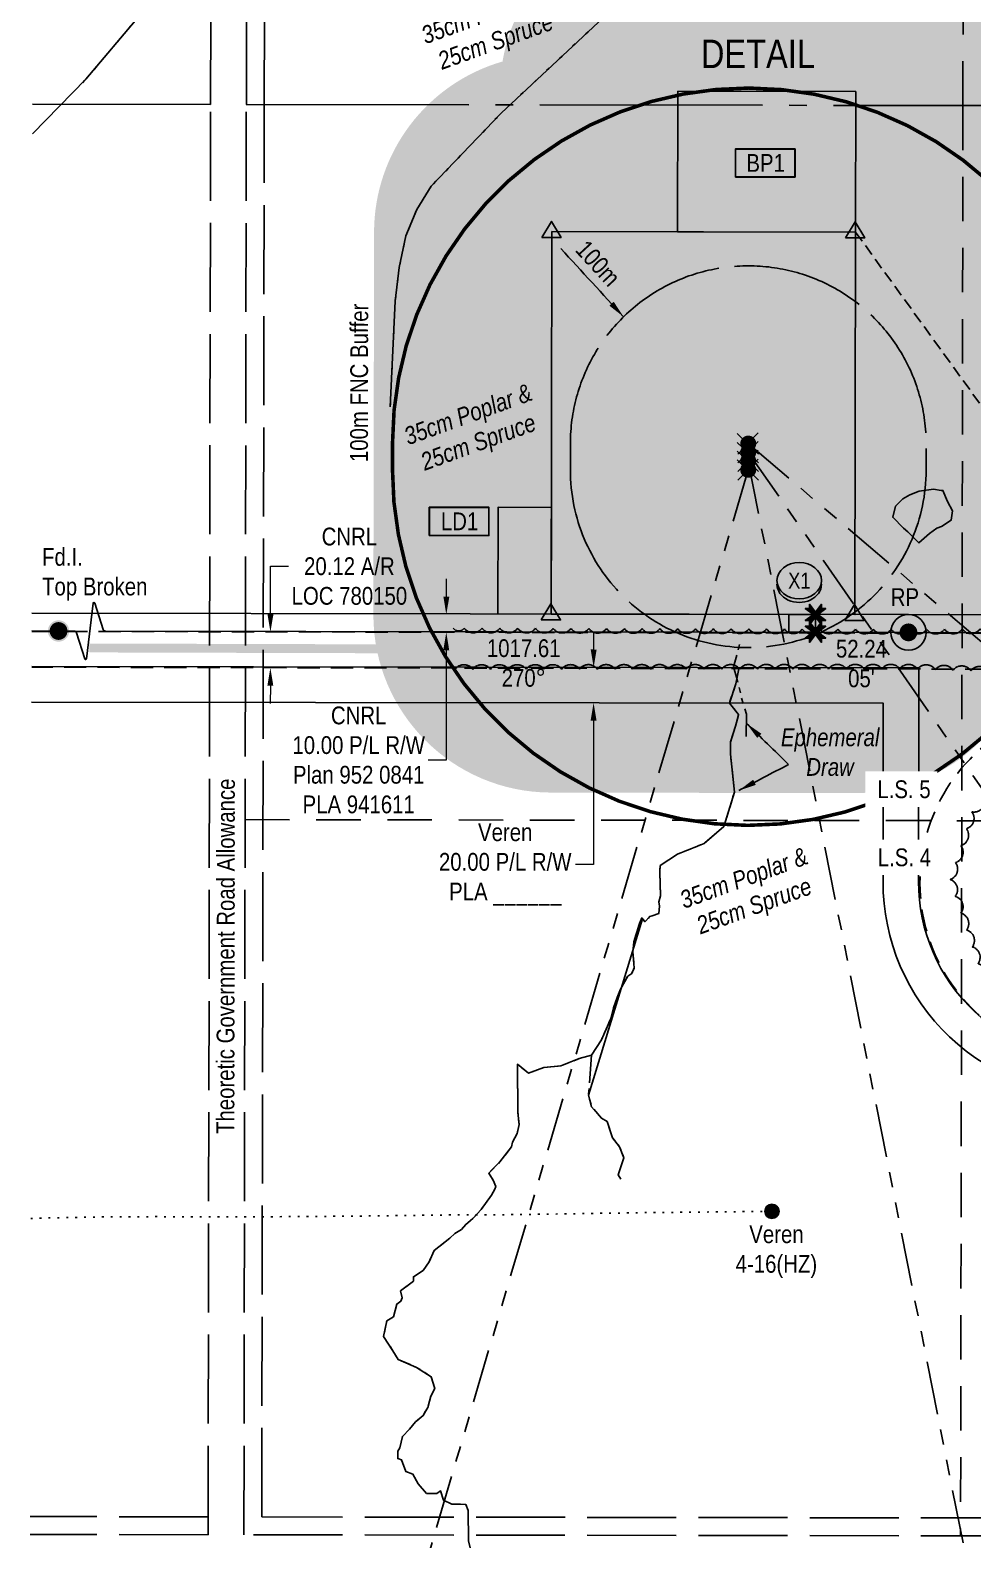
# Model space of a CAD drawing. Extents: x 487952 to 501475, y 6030928 to 6046516.
# Drawn here: x 491699 to 492229, y 6042587 to 6043436 of the extents above; entities that cross this region are included whole.
import ezdxf
from ezdxf.enums import TextEntityAlignment as Align

# ---------------------------------------------------------------- set-up
doc = ezdxf.new("R2010")
doc.units = 0
doc.header["$LTSCALE"] = 5
doc.header["$PDSIZE"] = 0.5
for name, pattern in [('0', [1, 1, 0]), ('foc-ACCESSROAD', [3.75, 2.5, -1.25]), ('foc-BUFFER', [16.75, 15, -1.75]), ('foc-DOT', [1, 0.2, -0.8]), ('foc-DRILLPATH', [14.75, 6, -1.75, 1.75, -1.75, 1.75, -1.75]), ('foc-LSD', [8, 5, -3]), ('foc-QUARTERLINE', [33, 25, -3, 2, -3]), ('foc-TIELINE', [1.875, 1.25, -0.625]), ('foc-TOPO-ephemeral', [6.25, 3.125, -0.625, 0.625, -0.625, 0.625, -0.625]), ('foc-UNSURVEYED', [12.5, 10, -2.5]), ('foc-WHEELTRACKS', [2, 0.4, -1.6])]:
    doc.linetypes.add(name, pattern=pattern)
doc.layers.get('Defpoints').update_dxf_attribs({"color": 9})
for name, color, linetype in [('35', 37, 'Continuous'), ('AS-DRILL', 8, 'foc-DOT'), ('AS-DRILL-T', 8, 'Continuous'), ('AS-ROADS', 254, 'Continuous'), ('AUX-BUFFER', 7, 'foc-BUFFER'), ('C-RW', 13, 'Continuous'), ('C-WS', 13, 'foc-ACCESSROAD'), ('F-AR', 190, 'foc-ACCESSROAD'), ('F-RW', 190, 'Continuous'), ('F-WS-S', 8, 'Continuous'), ('L-BD', 7, 'Continuous'), ('L-DETAIL-T', 3, 'Continuous'), ('L-MON', 1, 'Continuous'), ('L-QSEC', 8, 'foc-QUARTERLINE'), ('L-ROAD-T', 7, 'Continuous'), ('L-SECTION-LSD', 7, 'foc-LSD'), ('L-TIE', 7, 'foc-TIELINE'), ('L-USEC', 7, 'foc-UNSURVEYED'), ('P-BUFFER-H 30m', 51, 'Continuous'), ('P-BUFFER-T', 40, 'Continuous'), ('P-CROSSINGS', 250, 'Continuous'), ('P-PDRILLPATH', 12, 'foc-DRILLPATH'), ('P-PROPOSED', 10, 'Continuous'), ('P-PROPOSED-H', 21, 'Continuous'), ('P-TEMP-BLOCKS', 250, 'Continuous'), ('P-TEMP-H', 41, 'Continuous'), ('P-TEMP_BORROW PIT', 46, 'Continuous'), ('P-TEMP_LOG DECK', 46, 'Continuous'), ('T-BUSH', 110, '0'), ('T-BUSH-T', 110, 'Continuous'), ('T-DRAW', 143, 'foc-TOPO-ephemeral'), ('T-WATER', 160, 'Continuous'), ('T-WATER-P3', 160, 'foc-WHEELTRACKS'), ('T-WATER-T', 170, 'Continuous'), ('WETLAND', 143, 'Continuous')]:
    doc.layers.add(name, color=color, linetype=linetype)
for name, color, linetype, lineweight in [('C-RW-T', 13, 'Continuous', 9), ('F-EZE-T', 190, 'Continuous', 9), ('F-RW-T', 190, 'Continuous', 9)]:
    doc.layers.add(name, color=color, linetype=linetype, lineweight=lineweight)
doc.styles.add('100L', font='ARIALN.TTF', dxfattribs={"height": 11})
doc.styles.add('80', font='ARIALN.TTF', dxfattribs={"height": 10})
doc.styles.add('80CG', font='ARIALN.TTF', dxfattribs={"height": 10})
doc.styles.add('80L', font='ARIALN.TTF', dxfattribs={"height": 40})
doc.styles.add('Crossing', font='ARIALN.TTF', dxfattribs={"height": 10})
doc.styles.add('foc-LtypeFont', font='ARIALN.TTF', dxfattribs={"height": 7.35})
doc.linetypes.add('foc-TOPO-flowdirection-NOLINE', pattern='A,0,[">",foc-LtypeFont,S=0.3,R=0,X=0,Y=-0.945],-20,[">",foc-LtypeFont,S=0.3,R=0,X=0,Y=-0.945],0', length=20)
doc.dimstyles.new('CG2011', dxfattribs={"dimscale": 5, "dimtxt": 9, "dimasz": 2, "dimexe": 0.2, "dimexo": 0.0625, "dimgap": 0.5, "dimtad": 0, "dimtih": 1, "dimtoh": 1, "dimzin": 0, "dimdsep": 46, "dimtxsty": '80CG', "dimcen": 0.1, "dimse1": 1, "dimse2": 1, "dimclrd": 256, "dimclrt": 256, "dimaunit": 1, "dimadec": 4, "dimazin": 0, "dimtfac": 0.06, "dimtofl": 0, "dimtmove": 0, "dimatfit": 1, "dimfxl": 0.2, "dimtolj": 1, "dimtzin": 0, "dimlwd": -1, "dimarcsym": 0})
doc.dimstyles.new('Compass 5 000', dxfattribs={"dimscale": 5, "dimtxt": 9, "dimasz": 2, "dimexe": 0.2, "dimexo": 0.0625, "dimgap": 0.5, "dimtad": 0, "dimtih": 1, "dimtoh": 1, "dimzin": 0, "dimdsep": 46, "dimtxsty": '80CG', "dimcen": 0.1, "dimse1": 1, "dimse2": 1, "dimclrd": 256, "dimclrt": 256, "dimaunit": 1, "dimadec": 4, "dimazin": 0, "dimtfac": 0.06, "dimtofl": 0, "dimtmove": 0, "dimatfit": 1, "dimfxl": 0.2, "dimtolj": 1, "dimtzin": 0, "dimlwd": -1, "dimarcsym": 0})

# ---------------------------------------------------------------- blocks, each defined once
blk = doc.blocks.new('*D430')
at = {"layer": 'Defpoints', "color": 0, "transparency": 16777216}
for p in [(492146.58, 6043096.91), (491834.32, 6043077.32), (492146.55, 6043076.76)]:
    blk.add_point(p, dxfattribs=at)
at = {"layer": 'F-EZE-T', "transparency": 16777216}
for p, q in [((491834.38, 6043107.47), (491834.42, 6043134.43)), ((491834.42, 6043134.43), (491844.42, 6043134.43)), ((491834.3, 6043067.32), (491834.28, 6043057.32))]:
    blk.add_line(p, q, dxfattribs=at)
for points in [[(491832.71, 6043107.48), (491836.04, 6043107.47), (491834.36, 6043097.47)], [(491832.64, 6043067.33), (491835.97, 6043067.32), (491834.32, 6043077.32)]]:
    blk.add_solid(points, dxfattribs=at)
at = {"layer": 'F-EZE-T', "transparency": 16777216, "insert": (491878.72, 6043134.43), "char_height": 10, "attachment_point": 5, "style": '80CG'}
blk.add_mtext('\\A1;CNRL\\P20.12 A/R\\PLOC 780150', dxfattribs=at)
blk = doc.blocks.new('*D435')
at = {"layer": 'Defpoints', "color": 0, "transparency": 16777216}
for p in [(492029.76, 6043107.2), (491933.17, 6043097.29), (492029.74, 6043097.11)]:
    blk.add_point(p, dxfattribs=at)
at = {"layer": 'F-RW-T', "transparency": 16777216}
for p, q in [((491933.2, 6043117.37), (491933.22, 6043127.37)), ((491933.15, 6043087.29), (491933.04, 6043025.52)), ((491933.04, 6043025.52), (491923.04, 6043025.52))]:
    blk.add_line(p, q, dxfattribs=at)
for points in [[(491931.53, 6043117.37), (491934.87, 6043117.36), (491933.18, 6043107.37)], [(491931.48, 6043087.29), (491934.81, 6043087.28), (491933.17, 6043097.29)]]:
    blk.add_solid(points, dxfattribs=at)
at = {"layer": 'F-RW-T', "transparency": 16777216, "insert": (491883.95, 6043025.52), "char_height": 10, "attachment_point": 5, "style": '80CG'}
blk.add_mtext('\\A1;CNRL\\P10.00 P/L R/W\\PPlan 952 0841\\PPLA 941611', dxfattribs=at)
blk = doc.blocks.new('TRIA')
blk.add_hatch(color=255).paths.add_polyline_path([(-0.04, 1.52), (-1.47, -0.87), (1.39, -0.87)])
blk = doc.blocks.new('TRIAA')
blk.add_blockref('TRIA', (0, 0))
blk = doc.blocks.new('TRIB')
at = {"color": 1}
blk.add_lwpolyline([(-1.12, -0.67), (-0.04, 1.13), (1.04, -0.67)], close=True, dxfattribs=at)
blk = doc.blocks.new('TRIBB')
blk.add_blockref('TRIB', (0, 0))
blk = doc.blocks.new('TRICC')
for name in ['TRIAA', 'TRIBB']:
    blk.add_blockref(name, (0, 0))
blk = doc.blocks.new('plspike')
blk.add_blockref('TRICC', (0, 0))
blk = doc.blocks.new('TEMP')
h = blk.add_hatch(color=255)
h.dxf.hatch_style = 1
h.paths.add_polyline_path([(0, 0.25), (-0.67, 1.15), (-0.67, 0.67), (-1.15, 0.67), (-0.25, 0), (-1.15, -0.67), (-0.67, -0.67), (-0.67, -1.15), (0, -0.25), (0.67, -1.15), (0.67, -0.67), (1.15, -0.67), (0.25, 0), (1.15, 0.67), (0.67, 0.67), (0.67, 1.15)])
h.paths.add_polyline_path([(0.57, 0.85), (0.57, 0.57), (0.85, 0.57), (0.08, 0), (0.85, -0.57), (0.57, -0.57), (0.57, -0.85), (0, -0.08), (-0.57, -0.85), (-0.57, -0.57), (-0.85, -0.57), (-0.08, 0), (-0.85, 0.57), (-0.57, 0.57), (-0.57, 0.85), (0, 0.08)], flags=16)
h = blk.add_hatch(color=1)
h.dxf.hatch_style = 1
h.paths.add_polyline_path([(0, 0.08), (-0.57, 0.85), (-0.57, 0.57), (-0.85, 0.57), (-0.08, 0), (-0.85, -0.57), (-0.57, -0.57), (-0.57, -0.85), (0, -0.08), (0.57, -0.85), (0.57, -0.57), (0.85, -0.57), (0.08, 0), (0.85, 0.57), (0.57, 0.57), (0.57, 0.85)])
at = {"color": 1}
for p, q in [((-0.08, 0), (0.08, 0)), ((0, 0.08), (0, -0.08))]:
    blk.add_line(p, q, dxfattribs=at)
at = {"color": 255, "flags": 128}
blk.add_lwpolyline([(-0.25, 0), (-1.15, 0.67), (-0.67, 0.67), (-0.67, 1.15), (0, 0.25), (0.67, 1.15), (0.67, 0.67), (1.15, 0.67), (0.25, 0), (1.15, -0.67), (0.67, -0.67), (0.67, -1.15), (0, -0.25), (-0.67, -1.15), (-0.67, -0.67), (-1.15, -0.67)], close=True, dxfattribs=at)
at = {"color": 1, "flags": 128}
blk.add_lwpolyline([(-0.08, 0), (-0.85, 0.57), (-0.57, 0.57), (-0.57, 0.85), (0, 0.08), (0.57, 0.85), (0.57, 0.57), (0.85, 0.57), (0.08, 0), (0.85, -0.57), (0.57, -0.57), (0.57, -0.85), (0, -0.08), (-0.57, -0.85), (-0.57, -0.57), (-0.85, -0.57)], close=True, dxfattribs=at)
blk = doc.blocks.new('WC')
at = {"layer": 'L-MON'}
h = blk.add_hatch(color=255, dxfattribs=at)
h.dxf.hatch_style = 1
edge = h.paths.add_edge_path()
edge.add_arc((0, 0), 0.9, 0, 360)
at = {"layer": 'L-MON', "color": 240, "flags": 128}
for points in [[(-0.62, 0.5), (-1.23, 1.12)], [(0.52, 0.61), (1.13, 1.21)], [(-1.18, -1.18), (-0.56, -0.57)], [(1.16, -1.18), (0.56, -0.57)]]:
    blk.add_lwpolyline(points, dxfattribs=at)
at = {"layer": 'L-MON', "color": 240}
for radius in [0.8, 0.373]:
    blk.add_circle((0, 0), radius, dxfattribs=at)
blk = doc.blocks.new('*D464')
at = {"layer": 'C-RW-T', "transparency": 16777216}
for p, q in [((492015.99, 6043087.67), (492016, 6043097.67)), ((492015.93, 6043047.68), (492015.82, 6042966.84)), ((492015.82, 6042966.84), (492005.82, 6042966.84))]:
    blk.add_line(p, q, dxfattribs=at)
for points in [[(492014.32, 6043087.67), (492017.65, 6043087.66), (492015.97, 6043077.67)], [(492014.26, 6043047.68), (492017.6, 6043047.67), (492015.94, 6043057.68)]]:
    blk.add_solid(points, dxfattribs=at)
at = {"layer": 'Defpoints', "color": 0, "transparency": 16777216}
for p in [(492008.39, 6043077.68), (492008.36, 6043057.69), (492015.94, 6043057.68)]:
    blk.add_point(p, dxfattribs=at)
at = {"layer": 'C-RW-T', "transparency": 16777216, "insert": (491966.28, 6042966.84), "char_height": 10, "attachment_point": 5, "style": '80CG'}
blk.add_mtext('\\A1;Veren\\P20.00 P/L R/W\\PPLA ______', dxfattribs=at)
blk = doc.blocks.new('*U542')
at = {"layer": '35', "color": 3}
blk.add_circle((0, 0), 10, dxfattribs=at)
at = {"layer": '35', "color": 3, "style": '80'}
blk.add_attdef('RP_001', (-9.95, 14.84), '', height=10, dxfattribs=at)
blk = doc.blocks.new('Temporary Area')
h = blk.add_hatch(color=191)
h.dxf.hatch_style = 1
h.paths.add_polyline_path([(-16.83, -7.79), (16.33, -7.79), (16.33, 7.7), (-16.83, 7.7)])
at = {"color": 250}
for points in [[(-17.03, -7.99), (16.53, -7.99), (16.53, 7.9), (-17.03, 7.9)], [(-16.93, -7.89), (16.43, -7.89), (16.43, 7.8), (-16.93, 7.8)]]:
    blk.add_lwpolyline(points, close=True, dxfattribs=at)
at = {"color": 250, "style": '80L'}
blk.add_attdef('TEMPORARY', text='', height=10, dxfattribs=at).set_placement((0, 0), align=Align.MIDDLE_CENTER)
blk = doc.blocks.new('xing2')
h = blk.add_hatch(color=50)
h.dxf.hatch_style = 1
edge = h.paths.add_edge_path()
edge.add_ellipse((0, 0), major_axis=(-12.5, 0), ratio=0.816297, start_angle=0, end_angle=360)
h = blk.add_hatch(color=250)
h.dxf.hatch_style = 1
edge = h.paths.add_edge_path()
edge.add_ellipse((0, -2.05), major_axis=(-12.5, 0), ratio=0.816297, start_angle=0, end_angle=180)
edge.add_line((12.5, -2.05), (12.5, 0))
edge.add_ellipse((0, 0), major_axis=(-12.5, 0), ratio=0.816297, start_angle=0, end_angle=180, ccw=False)
edge.add_line((-12.5, 0), (-12.5, -2.05))
at = {"color": 250}
blk.add_ellipse((0, 0), major_axis=(-12.5, 0), ratio=0.816297, dxfattribs=at)
blk.add_ellipse((0, -2.05), major_axis=(-12.5, 0), ratio=0.816297, start_param=0, end_param=3.141593, dxfattribs=at)
at = {"color": 250, "style": 'Crossing'}
blk.add_attdef('CROSSING', text='', height=9, dxfattribs=at).set_placement((0.09, 0.02), align=Align.MIDDLE_CENTER)
at = {"color": 250, "style": 'Crossing', "flags": 1}
for tag, p in [('OWNER', (0.09, -12.49)), ('DESCRIPTION', (0.09, -25.77)), ('LOCATION', (0.09, -39.3)), ('DWG_REF', (0.09, -52.84))]:
    blk.add_attdef(tag, text='', height=9, dxfattribs=at).set_placement(p, align=Align.MIDDLE_CENTER)
blk = doc.blocks.new('fdia')
at = {"color": 255, "const_width": 1}
blk.add_lwpolyline([(-0.5, 0, 1), (0.5, 0, 1)], format="xyb", close=True, dxfattribs=at)
blk = doc.blocks.new('Fdiaa')
blk.add_blockref('fdia', (0, 0))
blk = doc.blocks.new('fdib')
at = {"color": 1, "const_width": 1.6}
blk.add_lwpolyline([(-0.4, 0, 1), (0.4, 0, 1)], format="xyb", close=True, dxfattribs=at)
at = {"color": 1}
blk.add_circle((0, 0), 0.8, dxfattribs=at)
blk = doc.blocks.new('Fdibb')
blk.add_blockref('fdib', (0, 0))
blk = doc.blocks.new('fdicc')
for name in ['Fdibb', 'Fdiaa']:
    blk.add_blockref(name, (0, 0))
blk = doc.blocks.new('FDI')
blk.add_blockref('fdicc', (0, 0))
blk = doc.blocks.new('linebrk')
blk.add_lwpolyline([(0, 0.00175, -0.346152), (-0.00019, 0.0015), (-0.00314, 0.00055, 0.772575), (-0.00312, 0.00036), (0.00312, -0.00036, -0.772575), (0.00314, -0.00055), (0.00019, -0.0015, 0.346152), (0, -0.00175)], format="xyb")

msp = doc.modelspace()

# ---------------------------------------------------------------- hatches: boundary and pattern name
at = {"layer": 'F-WS-S'}
h = msp.add_hatch(color=256, dxfattribs=at)
h.dxf.hatch_style = 1
edge = h.paths.add_edge_path()
edge.add_arc((492116.147, 6042771.78), 4, 0, 360)
at = {"layer": 'P-BUFFER-H 30m'}
h = msp.add_hatch(color=256, dxfattribs=at)
h.dxf.hatch_style = 1
edge = h.paths.add_edge_path()
edge.add_arc((491992.533, 6043322.243), 99.948, 106.139027, 179.897668)
edge.add_line((491892.585, 6043322.422), (491892.201, 6043107.355))
edge.add_arc((491992.149, 6043107.176), 99.948, 179.897668, 269.897668)
edge.add_line((491991.97, 6043007.228), (492162.577, 6043006.924))
edge.add_arc((492162.755, 6043106.872), 99.948, 269.897668, 359.897668)
edge.add_line((492262.703, 6043106.693), (492263.087, 6043321.76))
edge.add_arc((492163.139, 6043321.939), 99.948, 359.897668, 361.396763)
edge.add_line((492263.058, 6043324.375), (492263.183, 6043401.188))
edge.add_arc((492163.235, 6043401.351), 99.948, 359.906672, 449.906672)
edge.add_line((492163.398, 6043501.299), (492063.45, 6043501.462))
edge.add_arc((492063.287, 6043401.514), 99.948, 89.906672, 170.359065)
at = {"layer": 'P-PROPOSED-H'}
h = msp.add_hatch(color=256, dxfattribs=at)
h.dxf.hatch_style = 1
h.paths.add_polyline_path([(492163.106, 6043322.392), (491992.495, 6043322.67), (491992.145, 6043107.602), (492162.756, 6043107.324)])
h = msp.add_hatch(color=256, dxfattribs=at)
h.dxf.hatch_style = 1
h.paths.add_polyline_path([(492140.657, 6043107.36), (492125.665, 6043107.385), (492125.649, 6043097.407), (492140.641, 6043097.388)])
at = {"layer": 'P-TEMP-H'}
h = msp.add_hatch(color=256, dxfattribs=at)
h.dxf.hatch_style = 1
h.paths.add_polyline_path([(492163.235, 6043401.351), (492063.287, 6043401.514), (492063.158, 6043322.555), (492163.106, 6043322.392)])
h = msp.add_hatch(color=256, dxfattribs=at)
h.dxf.hatch_style = 1
h.paths.add_polyline_path([(491992.242, 6043167.571), (491962.258, 6043167.62), (491962.16, 6043107.651), (491992.145, 6043107.602)])

# ---------------------------------------------------------------- linework, layer by layer
at = {"layer": 'AS-DRILL', "flags": 128}
msp.add_lwpolyline([(491699.684, 6042767.829), (491716.806, 6042768.214), (491744.317, 6042768.709), (491771.688, 6042768.804), (491799.247, 6042768.638), (491826.808, 6042768.693), (491881.869, 6042769.092), (491909.39, 6042769.467), (491936.921, 6042769.751), (491964.441, 6042769.876), (491992.052, 6042770.24), (492047.205, 6042771.089), (492074.145, 6042771.355), (492116.147, 6042771.78)], dxfattribs=at)
at = {"layer": 'AS-ROADS', "const_width": 4.997, "flags": 128}
for points in [[(491732.628, 6043088.523), (492222.552, 6043087.144)], [(492222.552, 6043087.144), (492257.991, 6043086.767)]]:
    msp.add_lwpolyline(points, dxfattribs=at)
at = {"layer": 'AUX-BUFFER', "color": 251, "linetype": 'foc-BUFFER', "const_width": 1.999, "flags": 128}
msp.add_lwpolyline([(492302.716, 6043188.354), (492302.74, 6043203.106, 0.4142136), (492103.169, 6043403.328, 0.4142136), (491902.948, 6043203.758), (491902.924, 6043189.005, 0.4142136), (492102.494, 6042988.784, 0.4142136)], format="xyb", close=True, dxfattribs=at)
at = {"layer": 'AUX-BUFFER', "color": 251, "linetype": 'foc-BUFFER', "flags": 128}
msp.add_lwpolyline([(492002.872, 6043188.842, 1), (492202.768, 6043188.517), (492202.792, 6043203.269, 1), (492002.896, 6043203.595)], format="xyb", close=True, dxfattribs=at)
at = {"layer": 'C-RW', "flags": 128}
msp.add_lwpolyline([(491700.216, 6043078.111), (492198.715, 6043077.408), (492198.546, 6042957.15, 0.4329021), (492304.542, 6042857.103), (492478.582, 6042856.827), (492478.81, 6042975.454), (492448.899, 6042975.437), (492448.888, 6042995.427), (492498.839, 6042995.455), (492498.532, 6042836.805), (492305.104, 6042837.113, -0.4312586), (492178.556, 6042957.192), (492178.698, 6043057.447), (491700.181, 6043058.122)], format="xyb", dxfattribs=at)
at = {"layer": 'C-WS', "flags": 128}
msp.add_lwpolyline([(492301.161, 6042856.571), (492297.641, 6042856.567), (492294.123, 6042856.687), (492290.612, 6042856.931), (492287.111, 6042857.298), (492283.626, 6042857.789), (492280.16, 6042858.402), (492276.717, 6042859.136), (492273.303, 6042859.991), (492269.921, 6042860.966), (492266.575, 6042862.059), (492263.27, 6042863.269), (492260.009, 6042864.595), (492256.797, 6042866.035), (492253.638, 6042867.586), (492250.536, 6042869.248), (492247.494, 6042871.019), (492244.515, 6042872.895), (492241.605, 6042874.874), (492238.766, 6042876.956), (492236.002, 6042879.135), (492233.317, 6042881.411), (492230.714, 6042883.779), (492228.195, 6042886.238), (492225.764, 6042888.784), (492223.425, 6042891.413), (492221.18, 6042894.124), (492219.031, 6042896.912), (492216.982, 6042899.774), (492215.035, 6042902.706), (492213.192, 6042905.705), (492211.456, 6042908.766), (492209.828, 6042911.888), (492208.312, 6042915.063), (492206.908, 6042918.291), (492205.619, 6042921.567), (492204.446, 6042924.885), (492203.39, 6042928.243), (492202.453, 6042931.636), (492201.636, 6042935.059), (492200.94, 6042938.51), (492200.366, 6042941.983), (492199.915, 6042945.473), (492199.586, 6042948.978), (492199.381, 6042952.491), (492199.301, 6042956.011), (492199.343, 6042959.53), (492199.51, 6042963.045), (492199.8, 6042966.553), (492200.214, 6042970.049), (492200.75, 6042973.528), (492201.409, 6042976.985), (492202.188, 6042980.417), (492203.088, 6042983.82), (492204.107, 6042987.189), (492205.245, 6042990.52), (492206.498, 6042993.809), (492207.867, 6042997.052), (492209.349, 6043000.245), (492210.942, 6043003.383), (492212.645, 6043006.464), (492214.455, 6043009.482), (492216.37, 6043012.436), (492218.388, 6043015.319), (492220.506, 6043018.13), (492222.722, 6043020.865), (492225.033, 6043023.52), (492227.436, 6043026.092), (492229.927, 6043028.578), (492232.505, 6043030.975), (492235.165, 6043033.28), (492237.906, 6043035.489), (492240.722, 6043037.6), (492243.61, 6043039.612), (492246.568, 6043041.52), (492249.591, 6043043.323), (492252.675, 6043045.019), (492255.817, 6043046.605), (492259.013, 6043048.079), (492262.259, 6043049.44), (492265.551, 6043050.686), (492268.885, 6043051.816), (492272.256, 6043052.827), (492279.095, 6043054.491), (492279.092, 6043076.543), (492326.209, 6043076.496), (492449.09, 6043076.418), (492479.048, 6043076.401), (492479.035, 6043066.415), (492479.019, 6043058.277), (492479.005, 6043048.082), (492478.988, 6043032.991), (492478.961, 6043012.988), (492478.93, 6042992.993), (492478.72, 6042856.515), (492304.678, 6042856.698), (492301.161, 6042856.571)], close=True, dxfattribs=at)
at = {"layer": 'F-AR', "flags": 128}
msp.add_lwpolyline([(491700.25, 6043097.855), (492326.215, 6043096.589), (492487.226, 6043096.297), (492507.021, 6043096.261), (492517.02, 6043096.244), (492524.742, 6043096.477), (492614.788, 6043096.359), (492624.803, 6043096.347), (492625.893, 6043096.342), (492639.578, 6043096.28), (492663.494, 6043096.234), (492678.536, 6043096.289), (492699.909, 6043096.244), (492699.5, 6043091.662), (492698.132, 6043075.735), (492678.517, 6043075.752), (492663.466, 6043075.741), (492638.178, 6043075.712), (492625.82, 6043075.749), (492623.332, 6043075.768), (492613.238, 6043075.804), (492543.239, 6043076.066), (492532.721, 6043076.105), (492516.676, 6043076.174), (492515.447, 6043076.173), (492505.633, 6043076.183), (492485.436, 6043076.201), (492478.988, 6043076.204), (492449.03, 6043076.247), (492326.174, 6043076.479), (492279.092, 6043076.543), (491700.215, 6043077.73)], dxfattribs=at)
at = {"layer": 'F-RW'}
msp.add_line((492192.854, 6043097.297), (492192.854, 6043097.28), dxfattribs=at)
at = {"layer": 'F-RW', "flags": 128}
for points in [[(492326.248, 6043107.058), (492192.872, 6043107.292), (491700.267, 6043108.086)], [(491724.117, 6043098.053), (491700.25, 6043098.092)], [(492326.23, 6043097.063), (492192.854, 6043097.297), (491741.578, 6043098.025)]]:
    msp.add_lwpolyline(points, dxfattribs=at)
at = {"layer": 'F-WS-S'}
msp.add_circle((492116.147, 6042771.78), 4, dxfattribs=at)
at = {"layer": 'L-QSEC', "flags": 128}
for points in [[(491800.706, 6043394.09), (491700.758, 6043394.231)], [(491820.812, 6043394.061), (492626.096, 6043392.898)]]:
    msp.add_lwpolyline(points, dxfattribs=at)
at = {"layer": 'L-SECTION-LSD', "flags": 128}
for points in [[(492223.454, 6043393.479), (492224.762, 6044197.587)], [(492223.454, 6043393.479), (492222.148, 6042589.376)], [(491820.123, 6042992.005), (492625.48, 6042990.848)]]:
    msp.add_lwpolyline(points, dxfattribs=at)
at = {"layer": 'L-TIE', "flags": 128}
msp.add_lwpolyline([(492326.23, 6043097.063), (492163.106, 6043322.392)], dxfattribs=at)
at = {"layer": 'L-USEC', "flags": 128}
for points in [[(491800.706, 6043394.09), (491802.086, 6044198.202)], [(491820.815, 6043394.056), (491822.196, 6044198.167)], [(491830.865, 6043394.038), (491832.245, 6044198.157)], [(491799.328, 6042589.984), (491800.706, 6043394.09)], [(491819.434, 6042589.955), (491820.812, 6043394.056)], [(491829.505, 6042599.994), (491830.865, 6043394.039)], [(491799.336, 6042600.037), (491699.396, 6042600.177)], [(491799.345, 6042600.037), (491799.337, 6042600.037)], [(492624.877, 6042598.851), (491829.505, 6042599.994)], [(491799.322, 6042589.984), (491699.379, 6042590.124)], [(491799.328, 6042589.984), (491799.323, 6042589.984)], [(492624.862, 6042588.797), (491819.434, 6042589.955)]]:
    msp.add_lwpolyline(points, dxfattribs=at)
at = {"layer": 'P-PDRILLPATH', "flags": 128}
for points in [[(492102.844, 6043203.432), (493073.246, 6042377.625)], [(492102.836, 6043198.515), (492644.24, 6042419.616)], [(492102.82, 6043188.68), (491864.237, 6042378.622)], [(492102.828, 6043193.597), (492257.237, 6042415.616)]]:
    msp.add_lwpolyline(points, dxfattribs=at)
at = {"layer": 'P-PROPOSED', "flags": 128}
for points in [[(492163.106, 6043322.392), (491992.495, 6043322.67), (491992.145, 6043107.602), (492162.756, 6043107.324)], [(492140.657, 6043107.36), (492125.665, 6043107.385), (492125.649, 6043097.407), (492140.641, 6043097.388)]]:
    msp.add_lwpolyline(points, close=True, dxfattribs=at)
at = {"layer": 'P-TEMP_BORROW PIT', "flags": 128}
msp.add_lwpolyline([(492163.235, 6043401.351), (492063.287, 6043401.514), (492063.158, 6043322.555), (492163.106, 6043322.392)], close=True, dxfattribs=at)
at = {"layer": 'P-TEMP_LOG DECK', "flags": 128}
msp.add_lwpolyline([(491992.242, 6043167.571), (491962.258, 6043167.62), (491962.16, 6043107.651), (491992.145, 6043107.602)], close=True, dxfattribs=at)
at = {"layer": 'T-BUSH', "flags": 128}
for points in [[(492415.429, 6043358.744, -0.5205671), (492422.225, 6043351.416, -0.5205671), (492429.022, 6043344.088, -0.5205671), (492435.818, 6043336.759, -0.5205671), (492442.615, 6043329.431, -0.5205671), (492449.412, 6043322.103, -0.5205671), (492446.891, 6043314.459, -0.5205671), (492440.607, 6043306.687, -0.5205671), (492436.774, 6043299.364, -0.5205671), (492445.405, 6043294.325, -0.5205671), (492454.037, 6043289.286, -0.5205671), (492462.187, 6043283.597, -0.5205671), (492469.532, 6043276.818, -0.5205671), (492476.877, 6043270.039, -0.5205671), (492484.222, 6043263.26, -0.5205671), (492482.097, 6043253.855, -0.5205671), (492479.294, 6043244.261, -0.5205671), (492476.491, 6043234.667, -0.5205671), (492473.689, 6043225.074, -0.5205671), (492470.886, 6043215.48, -0.5205671), (492472.613, 6043206.113, -0.5205671), (492476.359, 6043196.846, -0.5205671), (492480.104, 6043187.58, -0.5205671), (492483.85, 6043178.313, -0.5205671), (492482.308, 6043168.985, -0.5205671), (492478.78, 6043159.634, -0.5205671), (492475.251, 6043150.283, -0.5205671), (492471.723, 6043140.931, -0.5205671), (492468.194, 6043131.58, -0.5205671), (492463.061, 6043124.553, -0.5205671), (492453.066, 6043124.565, -0.5205671), (492443.071, 6043124.577, -0.5205671), (492433.076, 6043124.589, -0.5205671), (492423.082, 6043124.601, -0.5205671), (492413.087, 6043124.613, -0.5205671), (492403.092, 6043124.625, -0.5205671), (492393.097, 6043124.637, -0.5205671), (492383.102, 6043124.649, -0.5205671), (492373.108, 6043124.661, -0.5205671), (492363.113, 6043124.673, -0.5205671), (492353.118, 6043124.685, -0.5205671), (492343.123, 6043124.697, -0.5205671), (492333.128, 6043124.709, -0.5205671), (492323.134, 6043124.721, -0.5205671), (492313.139, 6043124.733, -0.5205671), (492303.144, 6043124.745, -0.5205671), (492293.665, 6043127.868, -0.5205671), (492284.201, 6043131.081, -0.5205671), (492274.737, 6043134.295, -0.5205671), (492268.459, 6043128.418, -0.5205671), (492266.259, 6043119.708, -0.5205671), (492270.028, 6043110.451, -0.5205671), (492271.977, 6043101.089, -0.5205671), (492263.09, 6043099.552, -0.5205671), (492253.095, 6043099.458, -0.5205671), (492243.101, 6043099.363, -0.5205671), (492233.106, 6043099.269, -0.5205671), (492223.112, 6043099.175, -0.5205671), (492213.118, 6043099.08, -0.5205671), (492203.123, 6043098.992, -0.5205671), (492193.129, 6043099.019, -0.5205671), (492183.134, 6043099.046, -0.5205671), (492173.139, 6043099.073, -0.5205671), (492163.144, 6043099.1, -0.5205671), (492153.149, 6043099.127, -0.5205671), (492143.155, 6043099.155, -0.5205671), (492133.16, 6043099.182, -0.5205671), (492123.165, 6043099.209, -0.5205671), (492113.17, 6043099.236, -0.5205671), (492103.176, 6043099.263, -0.5205671), (492093.181, 6043099.29, -0.5205671), (492083.186, 6043099.317, -0.5205671), (492073.191, 6043099.345, -0.5205671), (492063.196, 6043099.372, -0.5205671), (492053.202, 6043099.399, -0.5205671), (492043.207, 6043099.426, -0.5205671), (492033.212, 6043099.453, -0.5205671), (492023.217, 6043099.48, -0.5205671), (492013.223, 6043099.507, -0.5205671), (492003.228, 6043099.535, -0.5205671), (491993.233, 6043099.562, -0.5205671), (491983.238, 6043099.589, -0.5205671), (491973.244, 6043099.616, -0.5205671), (491963.249, 6043099.643, -0.5205671), (491953.254, 6043099.67, -0.5205671), (491943.259, 6043099.697, -0.5205671), (491937.067, 6043099.714, -0.5205671)], [(491938.055, 6043076.49, -0.5205671), (491948.05, 6043076.499, -0.5205671), (491958.044, 6043076.507, -0.5205671), (491968.039, 6043076.516, -0.5205671), (491978.034, 6043076.524, -0.5205671), (491988.029, 6043076.533, -0.5205671), (491998.024, 6043076.541, -0.5205671), (492008.018, 6043076.55, -0.5205671), (492018.013, 6043076.558, -0.5205671), (492028.008, 6043076.567, -0.5205671), (492038.003, 6043076.575, -0.5205671), (492047.998, 6043076.584, -0.5205671), (492057.992, 6043076.592, -0.5205671), (492067.987, 6043076.601, -0.5205671), (492077.982, 6043076.609, -0.5205671), (492087.977, 6043076.618, -0.5205671), (492097.972, 6043076.626, -0.5205671), (492107.966, 6043076.635, -0.5205671), (492117.961, 6043076.643, -0.5205671), (492127.956, 6043076.652, -0.5205671), (492137.951, 6043076.66, -0.5205671), (492147.946, 6043076.669, -0.5205671), (492157.941, 6043076.677, -0.5205671), (492167.935, 6043076.686, -0.5205671), (492177.93, 6043076.694, -0.5205671), (492187.925, 6043076.703, -0.5205671), (492197.919, 6043076.637, -0.5205671), (492207.908, 6043076.319, -0.5205671), (492217.898, 6043076, -0.5205671), (492227.888, 6043075.682, -0.5205671), (492237.878, 6043075.363, -0.5205671), (492247.867, 6043075.045, -0.5205671), (492257.857, 6043074.726, -0.5205671), (492267.847, 6043074.408, -0.5205671), (492276.147, 6043072.557, -0.5205671), (492275.491, 6043062.584, -0.5205671), (492274.834, 6043052.611, -0.5205671), (492274.178, 6043042.638, -0.5205671), (492273.522, 6043032.664, -0.5205671), (492268.812, 6043025.038, -0.5205671), (492260.489, 6043019.505, -0.5205671), (492252.166, 6043013.971, -0.5205671), (492243.843, 6043008.437, -0.5205671), (492235.52, 6043002.903, -0.5205671), (492228.47, 6042996.406, -0.5205671), (492225.402, 6042986.893, -0.5205671), (492222.335, 6042977.381, -0.5205671), (492219.268, 6042967.868, -0.5205671), (492216.2, 6042958.356, -0.5205671), (492219.156, 6042948.883, -0.5205671), (492222.35, 6042939.413, -0.5205671), (492225.544, 6042929.942, -0.5205671), (492228.737, 6042920.471, -0.5205671), (492231.931, 6042911, -0.5205671), (492235.627, 6042900.041, -0.5205671)]]:
    msp.add_lwpolyline(points, format="xyb", dxfattribs=at)
at = {"layer": 'T-DRAW', "flags": 128}
for points in [[(492101.593, 6043038.815), (492101.918, 6043051.399), (492099.101, 6043060.259), (492096.673, 6043070.869), (492094.56, 6043077.836), (492098.238, 6043091.383)], [(491905.937, 6042636.986), (491907.014, 6042638.765), (491908.501, 6042645.249), (491912.489, 6042649.383), (491915.925, 6042653.49), (491920.254, 6042657.073), (491922.969, 6042661.937), (491924.477, 6042667.912), (491926.654, 6042672.259), (491924.583, 6042678.778), (491916.424, 6042684.076), (491906.196, 6042688.412), (491903.184, 6042693.318), (491897.945, 6042701.372), (491899.672, 6042710.141), (491903.484, 6042712.526), (491905.346, 6042719.667), (491907.659, 6042721.267), (491908.303, 6042723.15), (491907.491, 6042727.003), (491914.725, 6042732.539), (491914.73, 6042735.011), (491920.155, 6042738.485), (491923.564, 6042743.361), (491926.342, 6042749.792), (491935.211, 6042756.673), (491937.96, 6042759.238), (491941.805, 6042761.642), (491944.088, 6042764.417), (491948.134, 6042767.684), (491952.77, 6042772.777), (491958.571, 6042780.825), (491960.438, 6042784.333), (491960.934, 6042785.806), (491959.498, 6042789.376), (491956.982, 6042793.2), (491963.28, 6042799.624), (491969.804, 6042807.997), (491970.459, 6042810.658), (491973.006, 6042815.592), (491974.094, 6042820.599), (491973.374, 6042827.432), (491973.172, 6042854.456), (491979.303, 6042849.428), (491987.928, 6042852.649), (491997.508, 6042853.509), (492007.842, 6042857.636), (492014.826, 6042859.634), (492020.357, 6042868.237), (492025.601, 6042880.231), (492027.109, 6042886.198), (492029.202, 6042892.07), (492031.076, 6042896.674), (492035.14, 6042903.979), (492037.388, 6042905.546), (492038.782, 6042908.608), (492037.99, 6042917.619), (492038.471, 6042923.27), (492041.765, 6042933.626), (492043.013, 6042936.753), (492044.794, 6042934.623), (492047.613, 6042937.467), (492048.922, 6042937.997), (492052.579, 6042939.235), (492053.031, 6042943.273), (492052.596, 6042945.853), (492053.54, 6042949.129), (492053.319, 6042955.77), (492053.184, 6042962.574), (492053.294, 6042966.202), (492063.013, 6042972.623), (492078.156, 6042978.664), (492089.203, 6042988.169), (492095.035, 6043007.419), (492092.88, 6043028.87), (492092.866, 6043035.556), (492095.729, 6043044.625), (492097.395, 6043051.034), (492092.259, 6043057.525), (492095.809, 6043068.413), (492097.777, 6043077.75)], [(492014.826, 6042859.634), (492013.083, 6042837.108), (492014.808, 6042830.586), (492020.469, 6042824.08), (492023.493, 6042822.223), (492026.558, 6042813.097), (492030.492, 6042808.128), (492033.009, 6042801.893), (492029.808, 6042792.237), (492031.333, 6042789.949)]]:
    msp.add_lwpolyline(points, dxfattribs=at)
at = {"layer": 'T-DRAW', "linetype": 'foc-TOPO-flowdirection-NOLINE', "flags": 128}
for points in [[(492097.777, 6043077.75), (492095.809, 6043068.413), (492092.259, 6043057.525), (492097.395, 6043051.034), (492095.729, 6043044.625), (492092.866, 6043035.556), (492092.88, 6043028.87), (492095.035, 6043007.419), (492089.203, 6042988.169), (492078.156, 6042978.664), (492063.013, 6042972.623), (492053.294, 6042966.202), (492053.184, 6042962.574), (492053.319, 6042955.77), (492053.54, 6042949.129), (492052.596, 6042945.853), (492053.031, 6042943.273), (492052.579, 6042939.235), (492048.922, 6042937.997), (492047.613, 6042937.467), (492044.794, 6042934.623), (492043.013, 6042936.753), (492041.765, 6042933.626), (492038.471, 6042923.27), (492037.99, 6042917.619), (492038.782, 6042908.608), (492037.388, 6042905.546), (492035.14, 6042903.979), (492031.076, 6042896.674), (492029.202, 6042892.07), (492027.109, 6042886.198), (492025.601, 6042880.231), (492020.357, 6042868.237), (492014.826, 6042859.634), (492007.842, 6042857.636), (491997.508, 6042853.509), (491987.928, 6042852.649), (491979.303, 6042849.428), (491973.172, 6042854.456), (491973.374, 6042827.432), (491974.094, 6042820.599), (491973.006, 6042815.592), (491970.459, 6042810.658), (491969.804, 6042807.997), (491963.28, 6042799.624), (491956.982, 6042793.2), (491959.498, 6042789.376), (491960.934, 6042785.806), (491960.438, 6042784.333), (491958.571, 6042780.825), (491952.77, 6042772.777), (491948.134, 6042767.684), (491944.088, 6042764.417), (491941.805, 6042761.642), (491937.96, 6042759.238), (491935.211, 6042756.673), (491926.342, 6042749.792), (491923.564, 6042743.361), (491920.155, 6042738.485), (491914.73, 6042735.011), (491914.725, 6042732.539), (491907.491, 6042727.003), (491908.303, 6042723.15), (491907.659, 6042721.267), (491905.346, 6042719.667), (491903.484, 6042712.526), (491899.672, 6042710.141), (491897.945, 6042701.372), (491903.184, 6042693.318), (491906.196, 6042688.412), (491916.424, 6042684.076), (491924.583, 6042678.778), (491926.654, 6042672.259), (491924.477, 6042667.912), (491922.969, 6042661.937), (491920.254, 6042657.073), (491915.925, 6042653.49), (491912.489, 6042649.383), (491908.501, 6042645.249), (491907.014, 6042638.765), (491905.937, 6042636.986)], [(492043.447, 6042936.287), (492013.083, 6042837.108), (492014.808, 6042830.586), (492020.469, 6042824.08), (492023.493, 6042822.223), (492026.558, 6042813.097), (492030.492, 6042808.128), (492033.009, 6042801.893), (492029.808, 6042792.237), (492031.333, 6042789.949)]]:
    msp.add_lwpolyline(points, dxfattribs=at)
at = {"layer": 'T-WATER', "flags": 128}
msp.add_lwpolyline([(491949.287, 6042566.717), (491942.501, 6042572.744), (491944.224, 6042574.751), (491947.357, 6042579.638), (491945.666, 6042586.556), (491945.441, 6042603.536), (491944.08, 6042606.979), (491941.075, 6042607.087), (491936.302, 6042607.203), (491931.604, 6042609.338), (491929.937, 6042614.62), (491927.916, 6042613.108), (491922.14, 6042613.174), (491917.387, 6042618.597), (491914.392, 6042624.049), (491910.375, 6042625.557), (491908.06, 6042632.09), (491905.907, 6042632.751), (491906.023, 6042633.852), (491905.937, 6042636.986)], dxfattribs=at)
at = {"layer": 'T-WATER-P3', "flags": 128}
for points in [[(491700.73, 6043377.679), (491730.703, 6043408.311), (491760.365, 6043443.591), (491793.245, 6043474.498), (491812.217, 6043499.204), (491846.141, 6043530.797), (491875.921, 6043567.873), (491911.308, 6043596.533), (491950.624, 6043643.8), (492027.883, 6043718.919), (492060.623, 6043749.229), (492072.568, 6043757.897), (492096.353, 6043770.119)], [(491901.669, 6043224.104), (491904.447, 6043283.473), (491906.765, 6043302.435), (491910.367, 6043320.212), (491916.637, 6043335.137), (491924.701, 6043348.08), (491963.93, 6043389.163), (492041.588, 6043461.866), (492077.23, 6043507.093), (492090.412, 6043534.64), (492099.551, 6043545.564), (492123.408, 6043563.681), (492133.451, 6043574.694), (492140.381, 6043589.596), (492149.554, 6043640.881), (492158.782, 6043669.479), (492160.38, 6043686.749), (492148.469, 6043707.71), (492123.391, 6043734.68), (492115.576, 6043747.018), (492105.359, 6043757.631), (492096.353, 6043770.119)]]:
    msp.add_lwpolyline(points, dxfattribs=at)
at = {"layer": 'T-WATER-P3', "linetype": 'foc-TOPO-flowdirection-NOLINE', "flags": 128}
for points in [[(491700.73, 6043377.679), (491730.703, 6043408.311), (491760.365, 6043443.591), (491793.245, 6043474.498), (491812.217, 6043499.204), (491846.141, 6043530.797), (491875.921, 6043567.873), (491911.308, 6043596.533), (491950.624, 6043643.8), (492027.883, 6043718.919), (492060.623, 6043749.229), (492072.568, 6043757.897), (492096.353, 6043770.119)], [(491901.669, 6043224.104), (491904.447, 6043283.473), (491906.765, 6043302.435), (491910.367, 6043320.212), (491916.637, 6043335.137), (491924.701, 6043348.08), (491963.93, 6043389.163), (492041.588, 6043461.866), (492077.23, 6043507.093), (492090.412, 6043534.64), (492099.551, 6043545.564), (492123.408, 6043563.681), (492133.451, 6043574.694), (492140.381, 6043589.596), (492149.554, 6043640.881), (492158.782, 6043669.479), (492160.38, 6043686.749), (492148.469, 6043707.71), (492123.391, 6043734.68), (492115.576, 6043747.018), (492105.359, 6043757.631), (492096.353, 6043770.119)]]:
    msp.add_lwpolyline(points, dxfattribs=at)
at = {"layer": 'WETLAND', "flags": 128}
msp.add_lwpolyline([(492211.249, 6043177.131), (492212.26, 6043177.095), (492214.869, 6043170.94), (492217.583, 6043165.675), (492216.798, 6043160.346), (492211.369, 6043156.854), (492208.72, 6043155.818), (492204.588, 6043152.953), (492198.684, 6043147.549), (492192.577, 6043153.869), (492190.134, 6043155.897), (492183.994, 6043162.016), (492185.518, 6043168.244), (492189.664, 6043172.378), (492193.534, 6043174.675), (492198.821, 6043176.722), (492206.927, 6043177.749), (492211.249, 6043177.131)], close=True, dxfattribs=at)

# ---------------------------------------------------------------- block references
at = {"layer": 'F-RW', "xscale": 4997.405, "yscale": 4997.405, "zscale": 4997.405, "rotation": 269.9075695605968}
msp.add_blockref('linebrk', (491732.847, 6043098.039), dxfattribs=at)
at = {"layer": 'L-MON', "color": 6}
for name, p, xscale, yscale, zscale in [('plspike', (491992.495, 6043322.67), 5.000000000000019, 5.000000000000019, 5.000000000000019), ('plspike', (492163.106, 6043322.392), 5.000000000000019, 5.000000000000019, 5.000000000000019), ('WC', (492102.836, 6043198.515), 4.997405000000017, 4.997405000000017, 4.997405000000017), ('WC', (492102.844, 6043203.432), 4.997405000000017, 4.997405000000017, 4.997405000000017), ('WC', (492102.82, 6043188.68), 4.997405000000017, 4.997405000000017, 4.997405000000017), ('WC', (492102.828, 6043193.597), 4.997405000000017, 4.997405000000017, 4.997405000000017), ('plspike', (491992.145, 6043107.602), 5.000000000000019, 5.000000000000019, 5.000000000000019), ('TEMP', (492140.653, 6043107.327), 4.997405000000017, 4.997405000000017, 4.997405000000017), ('plspike', (492162.756, 6043107.324), 5.000000000000019, 5.000000000000019, 5.000000000000019), ('TEMP', (492140.641, 6043097.388), 4.997405000000017, 4.997405000000017, 4.997405000000017)]:
    msp.add_blockref(name, p, dxfattribs=dict(at, xscale=xscale, yscale=yscale, zscale=zscale))
at = {"layer": 'L-MON', "xscale": 0.999481, "yscale": 0.999481, "zscale": 0.999481}
msp.add_blockref('*U542', (492192.854, 6043097.297), dxfattribs=at).add_auto_attribs({'RP_001': 'RP'})
at = {"layer": 'L-MON'}
for p, xscale, yscale, zscale in [((491715.295, 6043098.067), 4.997405000000009, 4.997405000000009, 4.997405000000009), ((492192.854, 6043097.297), 4.999999999999988, 4.999999999999988, 4.999999999999988)]:
    msp.add_blockref('FDI', p, dxfattribs=dict(at, xscale=xscale, yscale=yscale, zscale=zscale))
at = {"layer": 'P-CROSSINGS'}
msp.add_blockref('xing2', (492131.467, 6043126.383), dxfattribs=at).add_auto_attribs({'CROSSING': 'X1'})
at = {"layer": 'P-TEMP-BLOCKS', "xscale": 0.999481, "yscale": 0.999481, "zscale": 0.999481}
for p, values in [((492112.613, 6043361.223), {'TEMPORARY': 'BP1'}), ((491940.621, 6043159.72), {'TEMPORARY': 'LD1'})]:
    msp.add_blockref('Temporary Area', p, dxfattribs=at).add_auto_attribs(values)

# ---------------------------------------------------------------- texts
at = {"layer": 'AS-DRILL-T', "insert": (492102.954, 6042763.937), "char_height": 10, "attachment_point": 1, "style": '80L'}
msp.add_mtext_dynamic_manual_height_columns('\\pi0.44563;Veren\\P\\pi-7.19761;4-16(HZ)', width=30.59795, gutter_width=50, heights=[0], dxfattribs=at)
at = {"layer": 'AUX-BUFFER', "insert": (492031.812, 6043297.627), "char_height": 9.9948, "attachment_point": 3, "rotation": 312.593294, "style": '80L'}
msp.add_mtext_dynamic_manual_height_columns('100m', width=28.00497, gutter_width=45, heights=[0], dxfattribs=at)
at = {"layer": 'L-BD', "attachment_point": 2, "rotation": 359.9079, "style": '80L', "bg_fill": 1, "box_fill_scale": 1.1, "bg_fill_color": 51, "bg_fill_transparency": 0}
for s, insert, char_height, width in [('1017.61 270°', (491976.67, 6043093.41), 9.99481, 39.37014), ("52.24\\P05'", (492166.439, 6043093.104), 9.9948, 28.18905)]:
    msp.add_mtext(s, dxfattribs=dict(at, insert=insert, char_height=char_height, width=width))
at = {"layer": 'L-DETAIL-T', "insert": (492108.277, 6043449.209), "char_height": 15.9917, "width": 109.41833, "attachment_point": 5, "style": '80CG'}
msp.add_mtext('SEE PAD SITE DETAIL', dxfattribs=at)
at = {"layer": 'L-MON', "insert": (491706.03, 6043144.765), "char_height": 10, "attachment_point": 1, "style": '80L'}
msp.add_mtext_dynamic_manual_height_columns('Fd.I.\\PTop Broken', width=58.54785, gutter_width=50, heights=[0], dxfattribs=at)
at = {"layer": 'L-ROAD-T', "style": '80L'}
msp.add_text('Theoretic Government Road Allowance', height=9.99481, rotation=89.901791, dxfattribs=at).set_placement((491809.199, 6042915.19), align=Align.MIDDLE_CENTER)
at = {"layer": 'P-BUFFER-T', "insert": (491879.123, 6043193.053), "char_height": 9.99481, "attachment_point": 1, "rotation": 89.897668, "style": '80L'}
msp.add_mtext_dynamic_manual_height_columns('100m FNC Buffer', width=100.80067, gutter_width=50, heights=[0], dxfattribs=at)
at = {"layer": 'T-BUSH-T', "char_height": 9.99481, "attachment_point": 1, "rotation": 20, "style": '80L'}
for insert in [(491918.052, 6043437.271), (491908.345, 6043211.83), (492063.316, 6042951.171)]:
    msp.add_mtext_dynamic_manual_height_columns('\\pi-0.0148;{\\fArial Narrow|b0|i1|c0|p34;35cm Poplar & \\P\\pi3.88154;25cm Spruce}', width=74.26335, gutter_width=49.974, heights=[0], dxfattribs=dict(at, insert=insert))
at = {"layer": 'T-WATER-T', "insert": (492119.543, 6043043.29), "char_height": 9.99481, "attachment_point": 1, "style": '80L', "bg_fill": 1, "box_fill_scale": 1.1, "bg_fill_color": 51, "bg_fill_transparency": 0}
msp.add_mtext_dynamic_manual_height_columns('\\pi1.6351;{\\fArial Narrow|b0|i1|c0|p34;Ephemeral \\P\\pi15.89441;Draw}', width=58.56891, gutter_width=49.974, heights=[0], dxfattribs=at)

# ---------------------------------------------------------------- dimensions: what is measured, and where the dimension line sits
at = {"layer": 'C-RW-T', "color": 6}
dim = msp.add_linear_dim(base=(492015.944, 6043057.676), p1=(492008.389, 6043077.677), p2=(492008.361, 6043057.687), angle=269.919195, text='Veren\\P20.00 P/L R/W\\PPLA ______', dimstyle='Compass 5 000', dxfattribs=at)
dim.commit()
dim.dimension.update_dxf_attribs({"geometry": '*D464', "text_midpoint": (491966.277, 6042966.838), "dimtype": 161})
at = {"layer": 'F-EZE-T'}
dim = msp.add_linear_dim(base=(491834.321, 6043077.324), p1=(492146.584, 6043096.906), p2=(492146.547, 6043076.756), angle=269.895737, text='CNRL\\P20.12 A/R\\PLOC 780150', dimstyle='Compass 5 000', dxfattribs=at)
dim.commit()
dim.dimension.update_dxf_attribs({"geometry": '*D430', "text_midpoint": (491878.715, 6043134.429), "dimtype": 161})
at = {"layer": 'F-RW-T'}
dim = msp.add_linear_dim(base=(491933.166, 6043097.287), p1=(492029.757, 6043107.195), p2=(492029.739, 6043097.114), angle=269.897622, text='CNRL\\P10.00 P/L R/W\\PPlan 952 0841\\PPLA 941611', dimstyle='Compass 5 000', dxfattribs=at)
dim.commit()
dim.dimension.update_dxf_attribs({"geometry": '*D435', "text_midpoint": (491883.951, 6043025.523), "dimtype": 161})

# ---------------------------------------------------------------- leaders
at = {"layer": 'AUX-BUFFER', "path_type": 1}
msp.add_leader([(492032.784, 6043274.715), (491997.49, 6043313.106)], dimstyle='CG2011', override={"dimasz": 2, "dimgap": 0.5, "dimtad": 0}, dxfattribs=at)
at = {"layer": 'T-WATER-T', "path_type": 1}
for points in [[(492101.878, 6043046.117), (492125.495, 6043023.038)], [(492097.479, 6043008.328), (492125.495, 6043023.038)]]:
    msp.add_leader(points, dimstyle='Compass 5 000', override={"dimgap": 0.5, "dimtad": 0}, dxfattribs=at)

# ---------------------------------------------------------------- next in the draw order: texts
at = {"layer": 'L-SECTION-LSD', "char_height": 9.99481, "attachment_point": 1, "style": '100L', "bg_fill": 3, "box_fill_scale": 1.5, "bg_fill_color": 256, "bg_fill_transparency": 0}
for s, width, insert in [('\\pi1.77344;L.S. 5', 30.40114, (492173.617, 6043014.088)), ('\\pi2.00083;L.S. 4', 30.53989, (492173.617, 6042975.823))]:
    msp.add_mtext_dynamic_manual_height_columns(s, width=width, gutter_width=55, heights=[0], dxfattribs=dict(at, insert=insert))

doc.saveas('drawing.dxf')
